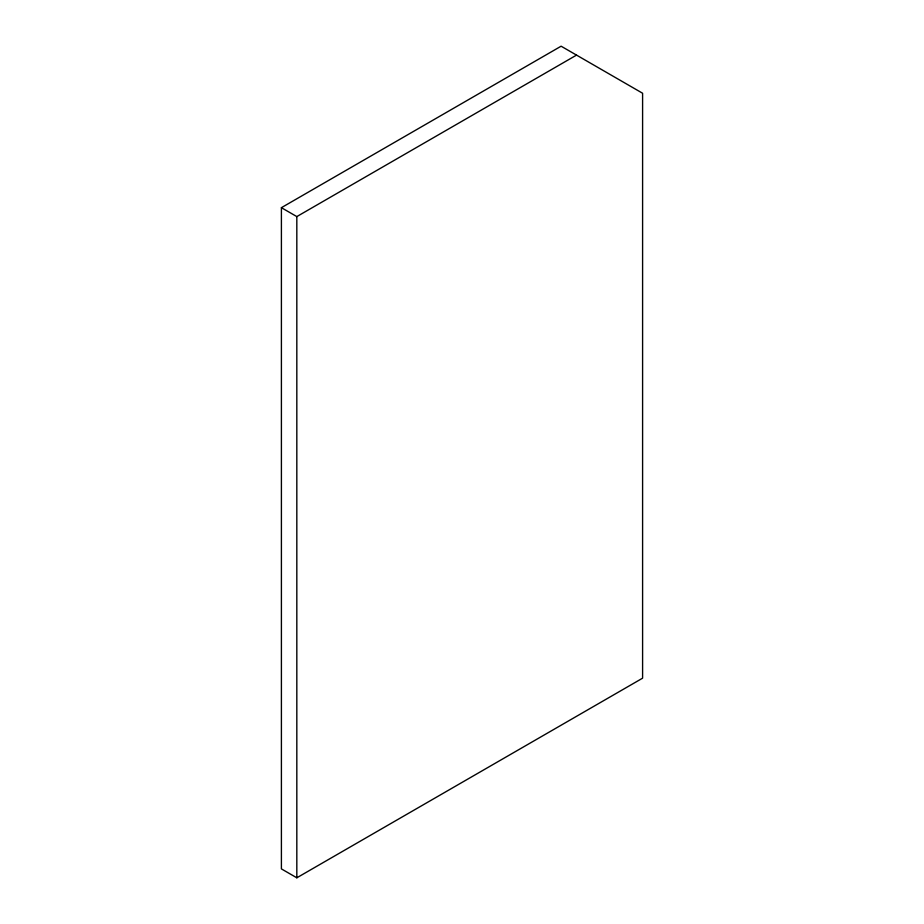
<?xml version="1.0" encoding="UTF-8"?>
<svg xmlns="http://www.w3.org/2000/svg" width="924" height="924" viewBox="0 0 924 924"><rect width="100%" height="100%" fill="white"/><g stroke="black" fill="none" stroke-linecap="round" stroke-linejoin="round"><path stroke-width="1.39" d="M281.404 207.681L561.111 46.2L642.596 93.243L642.596 678.17L296.823 877.8L281.404 868.895L281.404 207.681L296.823 216.586L576.53 55.105M296.823 216.586L296.823 877.8"/></g></svg>
